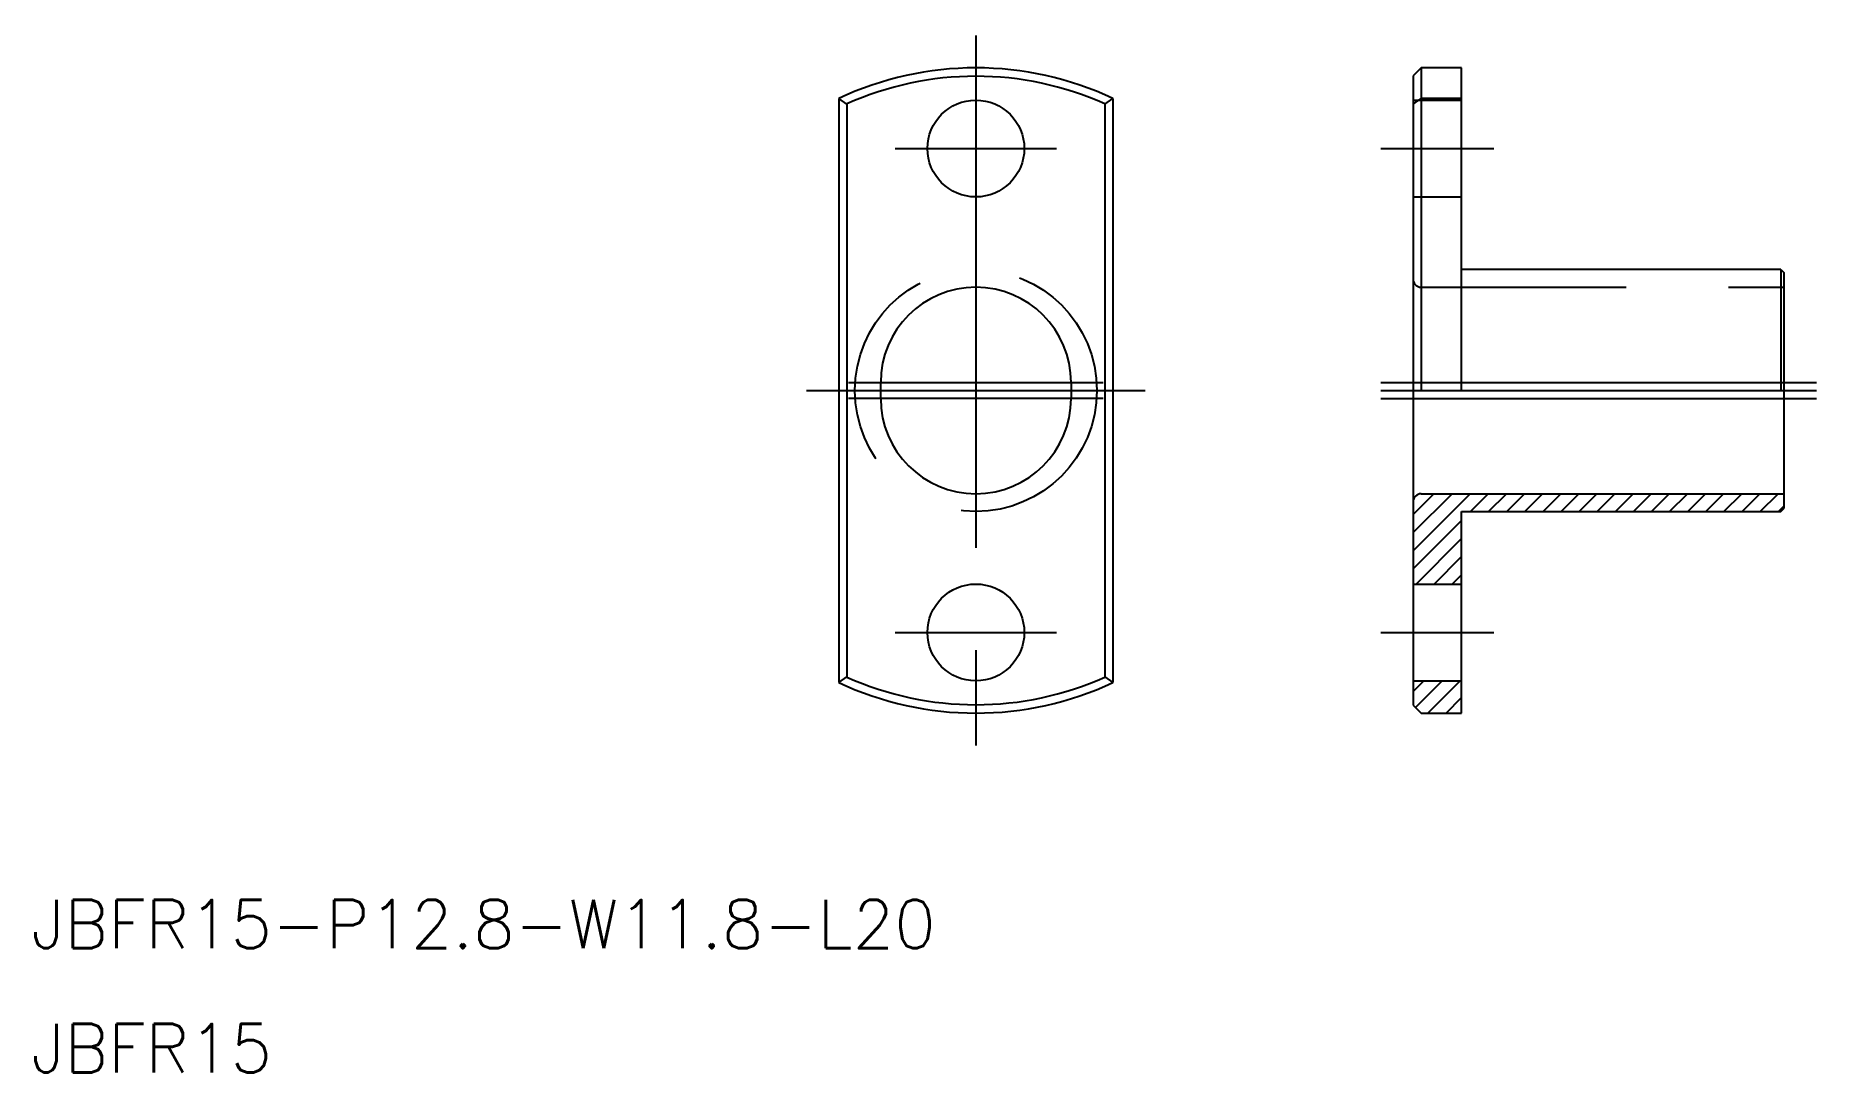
# Model space of a CAD drawing. Extents: x -58 to 52, y -42 to 22.
import ezdxf

# ---------------------------------------------------------------- set-up
doc = ezdxf.new("R2010")
doc.units = 0
doc.linetypes.add('CENTER', pattern=[50.8, 31.75, -6.35, 6.35, -6.35])
doc.linetypes.add('DASHED', pattern=[19.05, 12.7, -6.35])
doc.layers.get('0').update_dxf_attribs({"linetype": 'CONTINUOUS'})
doc.layers.add('CENTER', color=1, linetype='CENTER')
doc.styles.get("Standard").update_dxf_attribs({"font": 'txt.shx', "height": 3, "bigfont": 'bigfont.shx'})

msp = doc.modelspace()

# ---------------------------------------------------------------- linework, layer by layer
at = {"color": 7, "linetype": 'CONTINUOUS'}
for p, q in [((27.61, 20), (27.11, 19.5)), ((27.61, 20), (27.61, 0)), ((30.11, 20), (27.61, 20)), ((30.11, 0), (30.11, 20)), ((27.11, 19.5), (27.11, -19.5)), ((-8.5, 18.1), (-8.5, -18.1)), ((-8, 17.76), (-8.5, 18.1)), ((-8, 17.76), (-8, -17.76)), ((8, 17.76), (8.5, 18.1)), ((8, 17.76), (8, -17.76)), ((8.5, 18.1), (8.5, -18.1)), ((27.11, 17.76), (27.61, 18.1)), ((30.11, 18.1), (27.61, 18.1)), ((49.91, 7.5), (30.11, 7.5)), ((49.91, 7.5), (49.91, 0)), ((49.91, 7.5), (50.11, 7.3)), ((50.11, -7.3), (50.11, 7.3)), ((-5.9, -0.5), (-5.9, 0.5)), ((5.9, 0.5), (5.9, -0.5)), ((27.61, -6.4), (50.11, -6.4)), ((30.11, -7.5), (49.91, -7.5)), ((30.11, -20), (30.11, -7.5)), ((49.91, -7.5), (50.11, -7.3)), ((27.11, -12), (30.11, -12)), ((-8.5, -18.1), (-8, -17.76)), ((8, -17.76), (8.5, -18.1)), ((27.11, -18), (30.11, -18)), ((27.11, -19.5), (27.61, -20)), ((27.61, -20), (30.11, -20))]:
    msp.add_line(p, q, dxfattribs=at)
at = {"color": 3, "linetype": 'DASHED'}
for p, q in [((27.11, 18), (30.11, 18)), ((27.11, 12), (30.11, 12)), ((27.61, 6.4), (50.11, 6.4))]:
    msp.add_line(p, q, dxfattribs=at)
at = {"color": 3, "linetype": 'CONTINUOUS'}
for p, q in [((27.11, -7.69), (28.4, -6.4)), ((27.11, -8.81), (29.52, -6.4)), ((27.11, -9.93), (30.64, -6.4)), ((30.67, -7.5), (31.77, -6.4)), ((31.79, -7.5), (32.89, -6.4)), ((32.91, -7.5), (34.01, -6.4)), ((34.03, -7.5), (35.13, -6.4)), ((35.16, -7.5), (36.26, -6.4)), ((36.28, -7.5), (37.38, -6.4)), ((37.4, -7.5), (38.5, -6.4)), ((38.52, -7.5), (39.62, -6.4)), ((39.65, -7.5), (40.75, -6.4)), ((40.77, -7.5), (41.87, -6.4)), ((41.89, -7.5), (42.99, -6.4)), ((43.01, -7.5), (44.11, -6.4)), ((44.14, -7.5), (45.24, -6.4)), ((45.26, -7.5), (46.36, -6.4)), ((46.38, -7.5), (47.48, -6.4)), ((47.5, -7.5), (48.6, -6.4)), ((48.63, -7.5), (49.73, -6.4)), ((49.75, -7.5), (50.11, -7.14)), ((27.11, -11.06), (30.11, -8.06)), ((27.29, -12), (30.11, -9.18)), ((28.41, -12), (30.11, -10.3)), ((29.53, -12), (30.11, -11.42)), ((27.11, -18.67), (27.78, -18)), ((27.26, -19.65), (28.9, -18)), ((28.02, -20), (30.02, -18)), ((29.15, -20), (30.11, -19.04))]:
    msp.add_line(p, q, dxfattribs=at)
at = {"color": 7, "linetype": 'CONTINUOUS'}
for centre in [(0, 15), (0, -15)]:
    msp.add_circle(centre, 3, dxfattribs=at)
at = {"color": 3, "linetype": 'DASHED'}
msp.add_circle((0, 0), 7.5, dxfattribs=at)
at = {"color": 7, "linetype": 'CONTINUOUS'}
for centre, radius, start, end in [((0, 0), 20, 64.8493, 115.1507), ((0, 0), 19.48, 65.7526, 114.2474), ((0, 0.5), 5.9, 0, 180), ((0, -0.5), 5.9, 180, 0), ((27.61, -6.9), 0.5, 90, 180), ((0, 0), 20, 244.8493, 295.1507), ((0, 0), 19.48, 245.7526, 294.2474)]:
    msp.add_arc(centre, radius, start, end, dxfattribs=at)
at = {"color": 3, "linetype": 'DASHED'}
msp.add_arc((27.61, 6.9), 0.5, 180, 270, dxfattribs=at)
at = {"layer": 'CENTER', "color": 1, "linetype": 'CENTER'}
for p, q in [((0, 22), (0, -22)), ((-5, 15), (5, 15)), ((25.11, 15), (32.11, 15)), ((-10.5, 0), (10.5, 0)), ((-7.9, 0.5), (7.9, 0.5)), ((25.11, 0.5), (52.11, 0.5)), ((25.11, 0), (52.11, 0)), ((7.9, -0.5), (-7.9, -0.5)), ((25.11, -0.5), (52.11, -0.5)), ((-5, -15), (5, -15)), ((25.11, -15), (32.11, -15))]:
    msp.add_line(p, q, dxfattribs=at)

# ---------------------------------------------------------------- texts
at = {"color": 7, "linetype": 'CONTINUOUS'}
for s, p in [('JBFR15-P12.8-W11.8-L20', (-58.55, -34.58)), ('JBFR15', (-58.55, -42.27))]:
    msp.add_text(s, height=3, dxfattribs=at).set_placement(p)

doc.saveas('drawing.dxf')
